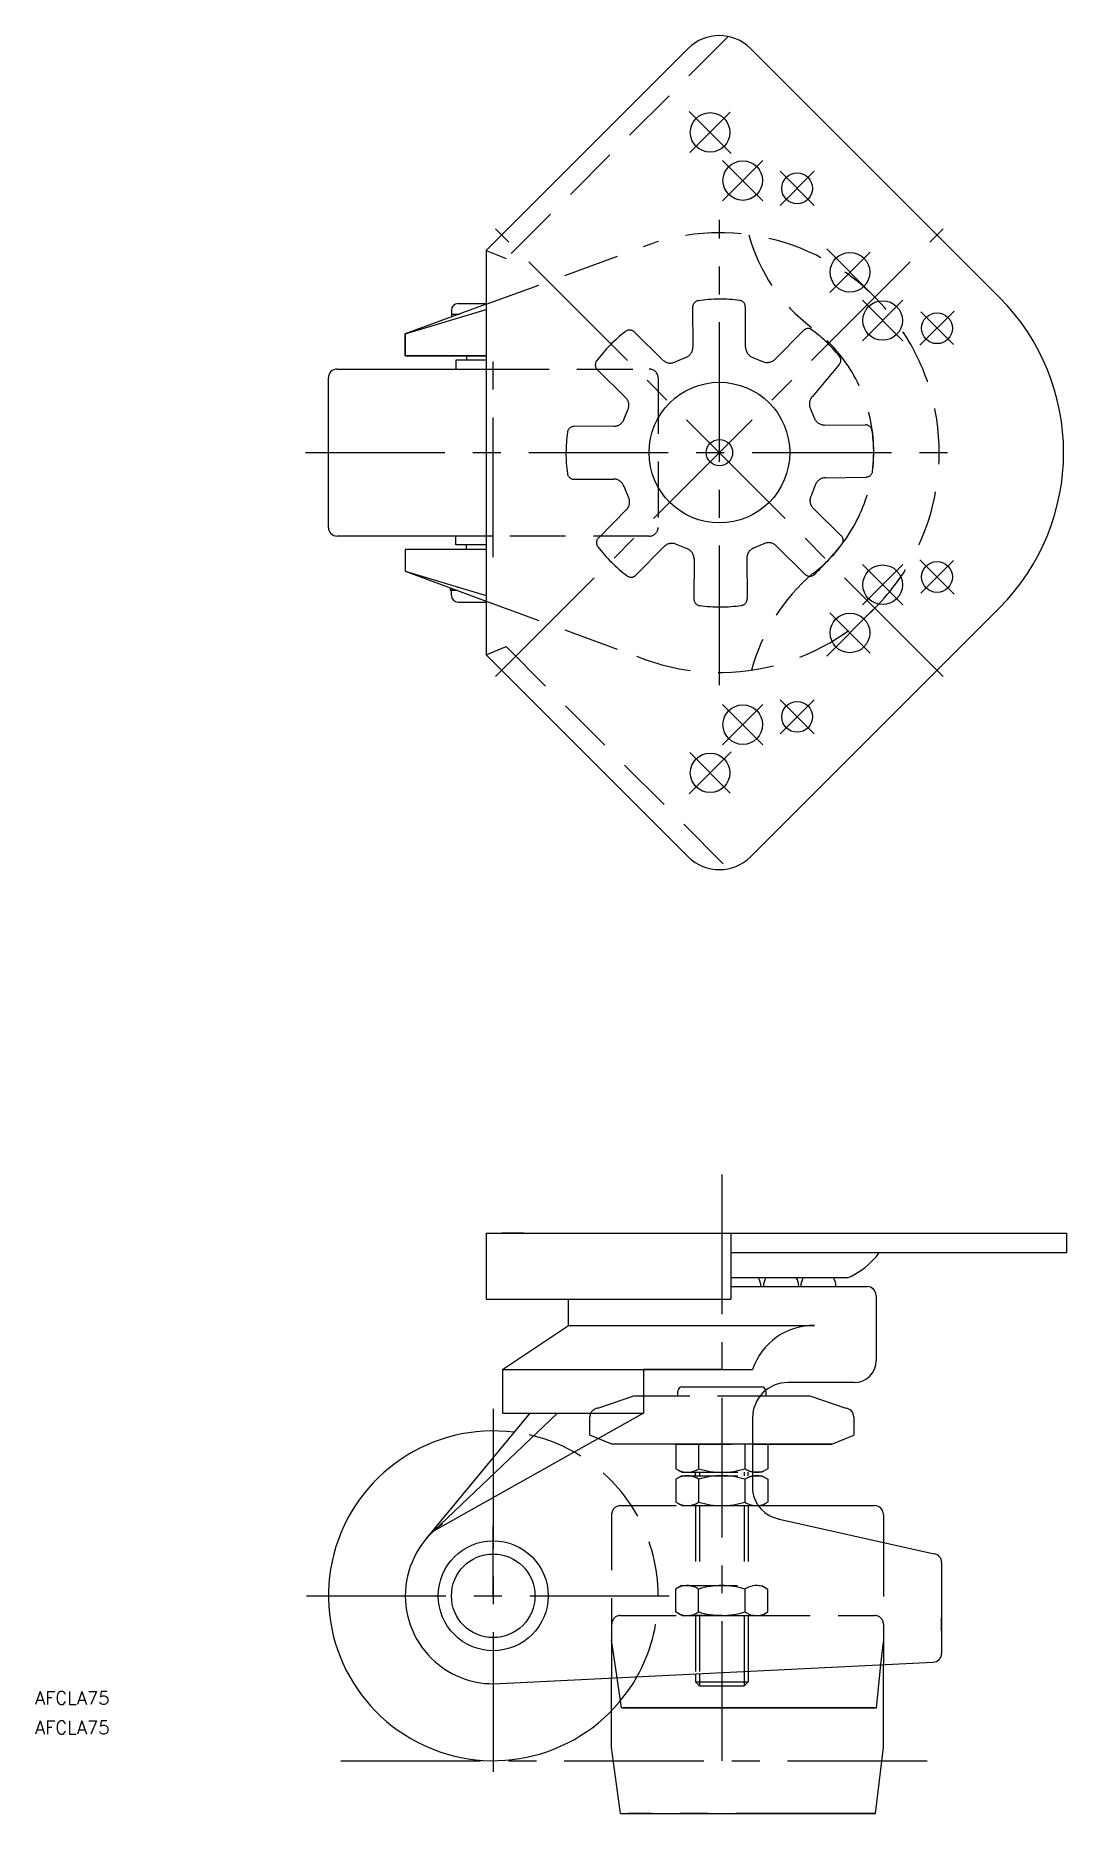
# Model space of a CAD drawing. Extents: x -104 to 130, y -50 to 355.
import ezdxf

# ---------------------------------------------------------------- set-up
doc = ezdxf.new("R2010")
doc.units = 0
for name, pattern in [('CENTER', [50.8, 31.75, -6.35, 6.35, -6.35]), ('DASHED', [19.05, 12.7, -6.35]), ('PHANTOM', [63.5, 31.75, -6.35, 6.35, -6.35, 6.35, -6.35])]:
    doc.linetypes.add(name, pattern=pattern)
doc.layers.get('0').update_dxf_attribs({"linetype": 'CONTINUOUS'})
doc.layers.add('CENTER', color=1, linetype='CENTER')
doc.styles.get("Standard").update_dxf_attribs({"font": 'txt.shx', "height": 3, "bigfont": 'bigfont.shx'})

# ---------------------------------------------------------------- blocks, each defined once
blk = doc.blocks.new('*U28')
at = {"color": 7, "linetype": 'CONTINUOUS'}
blk.add_text('AFCLA75', height=3, dxfattribs=at).set_placement((-104.23, -24.73))
blk = doc.blocks.new('*U29')
at = {"color": 7, "linetype": 'CONTINUOUS'}
blk.add_text('AFCLA75', height=3, dxfattribs=at).set_placement((-104.23, -31.45))

msp = doc.modelspace()

# ---------------------------------------------------------------- linework, layer by layer
at = {"color": 7, "linetype": 'CONTINUOUS'}
for p, q in [((44.38, 351.92), (-1.58, 305.96)), ((115.09, 295.36), (58.52, 351.92)), ((-1.58, 305.96), (-1.58, 214.04)), ((-1.58, 293.75), (-20, 287)), ((-20, 287), (-1.58, 292.54)), ((-9.5, 292.41), (-9.5, 290.81)), ((-9.5, 291.48), (-7.65, 291.48)), ((-8, 293.91), (-1.58, 293.93)), ((-20, 282), (-20, 287)), ((-20, 287), (-20, 282)), ((-1.58, 282), (-20, 282)), ((-20, 282), (-1.58, 282)), ((-1.58, 281), (-8.5, 281)), ((-8.5, 281), (-8.5, 279)), ((-6, 281), (-6, 282)), ((-37.5, 243), (-37.5, 277)), ((-35.5, 279), (0, 279)), ((0, 241), (-35.5, 241)), ((-8.5, 239), (-8.5, 241)), ((-1.58, 239), (-8.5, 239)), ((-6.17, 239), (-6.17, 238)), ((-1.58, 238), (-20, 238)), ((-20, 238), (-20, 233)), ((-1.58, 238), (-20, 238)), ((-20, 238), (-20, 233)), ((-20, 233), (-1.58, 226.23)), ((-20, 233), (-1.58, 227.47)), ((-9.72, 228.98), (-9.72, 229.21)), ((-9.72, 228.63), (-9.72, 228.98)), ((-9.72, 228.98), (-9.1, 228.98)), ((-8.15, 228.63), (-9.72, 228.63)), ((-9.5, 227.5), (-9.5, 228.63)), ((-8, 226), (-1.58, 225.98)), ((58.52, 168.08), (115.09, 224.64)), ((-1.58, 214.04), (44.38, 168.08)), ((-1.58, 82.5), (97, 82.5)), ((-1.58, 82.5), (-1.58, 79)), ((-1.58, 82.5), (-1.58, 67.5)), ((7, 82.5), (1.95, 82.5)), ((54.03, 82.5), (54.03, 67.5)), ((97, 82.5), (130.39, 82.5)), ((130.39, 82.5), (130.39, 78)), ((130.39, 78), (54.03, 78)), ((80.58, 72.3), (54.03, 72.3)), ((54.03, 70.32), (85.07, 70.32)), ((-1.58, 67.5), (54.03, 67.5)), ((17.11, 61.5), (17.11, 67.5)), ((87.11, 68.32), (87.11, 53.5)), ((2.11, 51.5), (17.11, 61.5)), ((17.11, 61.5), (17.11, 61.5)), ((17.11, 61.5), (73.1, 61.5)), ((2.11, 51.5), (2.11, 41.5)), ((2.11, 51.5), (59, 51.5)), ((35.16, 51.5), (34.16, 51.5)), ((34.16, 51.5), (34.16, 41.57)), ((52.16, 51.5), (35.16, 51.5)), ((42, 45.5), (42, 46.5)), ((43, 47.5), (61, 47.5)), ((60.76, 45.5), (62, 45.5)), ((60.76, 45.5), (72, 45.5)), ((62, 46.5), (62, 45.5)), ((82.11, 48.5), (67, 48.5)), ((72, 45.5), (80.2, 42.68)), ((-15.15, 13.06), (8.4, 41.57)), ((14.65, 41.57), (-13.58, 14.69)), ((34.16, 41.57), (-13.58, 14.69)), ((2.11, 41.57), (34.16, 41.57)), ((59, 40.5), (59, 23.87)), ((82, 40.69), (82, 36.5)), ((77, 34.5), (82, 36.5)), ((77, 34.5), (27, 34.5)), ((52, 34.5), (43, 34.5)), ((77, 34.5), (59, 34.5)), ((59, 34.5), (77, 34.5)), ((59, 34.5), (62.5, 34.5)), ((62.5, 34.5), (62.5, 28.91)), ((62.5, 28.91), (61.09, 28.1)), ((61.09, 28.1), (59, 28.1)), ((59, 27.3), (61.09, 27.3)), ((61.09, 27.3), (62.5, 26.49)), ((62.5, 26.49), (62.5, 21.31)), ((60.27, 20.5), (86.75, 20.5)), ((62.5, 21.31), (61.09, 20.5)), ((64.75, 17.52), (100.3, 9.57)), ((88.75, 18.5), (88.75, 12.54)), ((102, 7.59), (102, -4)), ((102, -4), (102, -13.1)), ((51.98, -4.48), (45.98, -4.48)), ((102, -8), (102, -5)), ((0, -20), (100.1, -15.09)), ((87.16, -25.5), (88.2, -15.68)), ((28.92, -23.89), (28.17, -18.62)), ((46, -17.75), (46, -19.54)), ((46, -19.54), (58, -19.54)), ((46.95, -20.48), (46, -19.54)), ((46.95, -17.7), (46.95, -20.48)), ((57.05, -17.2), (57.05, -20.48)), ((57.05, -20.48), (58, -19.54)), ((58, -17.16), (58, -19.54)), ((29.15, -25.5), (28.92, -23.89)), ((46.95, -20.48), (57.05, -20.48)), ((29.15, -25.5), (87.16, -25.5)), ((86.75, -25.5), (29.56, -25.5)), ((28.94, -49.5), (86.94, -49.5))]:
    msp.add_line(p, q, dxfattribs=at)
at = {"color": 3, "linetype": 'DASHED'}
for p, q in [((53.47, 354.65), (2.94, 304.12)), ((-1.58, 293.75), (36.74, 307.79)), ((-1.58, 305.96), (2.94, 304.12)), ((45.35, 293.06), (45.4, 283.98)), ((57.4, 283.98), (57.35, 293.13)), ((32.08, 287.45), (38.54, 281.09)), ((70.56, 287.77), (64.11, 281.24)), ((41.39, 280.62), (43.74, 281.61)), ((59.07, 281.64), (61.26, 280.74)), ((78.72, 280.03), (72.63, 272.79)), ((0, 279), (35.5, 279)), ((30.12, 272.54), (23.67, 278.89)), ((37.5, 277), (37.5, 243)), ((29.78, 267.65), (30.63, 269.7)), ((72.16, 269.95), (73.02, 267.91)), ((27.44, 265.99), (18.35, 265.94)), ((75.38, 266.28), (84.67, 266.34)), ((18.35, 253.94), (27.38, 253.99)), ((30.77, 249.88), (29.75, 252.32)), ((73.24, 252.58), (72.29, 250.2)), ((75.6, 254.28), (84.84, 254.45)), ((30.3, 247.03), (23.91, 240.56)), ((72.8, 247.36), (79.17, 241.08)), ((35.5, 241), (0, 241)), ((38.85, 238.61), (32.43, 232.11)), ((44, 238.18), (41.69, 239.11)), ((61.53, 239.26), (59.22, 238.28)), ((64.38, 238.8), (70.97, 232.31)), ((45.69, 235.83), (45.66, 226.69)), ((57.69, 235.97), (57.75, 226.74)), ((59.22, 238.28), (59.33, 238.33)), ((-1.58, 226.23), (35.02, 212.78)), ((-1.58, 214.04), (2.94, 215.88)), ((2.94, 215.88), (53.47, 165.35)), ((23.8, 42.68), (32, 45.5)), ((32, 45.5), (60.76, 45.5)), ((22, 36.5), (22, 40.69)), ((27, 34.5), (22, 36.5)), ((59, 34.5), (27, 34.5)), ((41.5, 34.5), (41.5, 28.91)), ((41.5, 34.5), (59, 34.5)), ((46.75, 28.91), (46.75, 34.5)), ((57.25, 34.5), (57.25, 28.91)), ((42.91, 28.1), (41.5, 28.91)), ((42.91, 27.3), (41.5, 26.49)), ((41.5, 26.49), (41.5, 21.31)), ((42.91, 28.1), (59, 28.1)), ((42.91, 27.3), (59, 27.3)), ((46, 27.3), (46, 28.1)), ((46.75, 21.31), (46.75, 26.49)), ((46.95, 28.1), (46.95, 27.3)), ((57.05, 28.1), (57.05, 27.3)), ((57.25, 26.49), (57.25, 21.31)), ((58, 27.3), (58, 28.1)), ((28.94, 20.5), (60.27, 20.5)), ((42.91, 20.5), (41.5, 21.31)), ((42.91, 20.5), (60.27, 20.5)), ((46, 20.5), (46, 2.32)), ((46.95, 20.5), (46.95, 2.32)), ((57.05, 20.5), (57.05, 2.32)), ((58, 20.5), (58, 2.32)), ((26.94, 18.5), (26.94, -10)), ((88.75, 12.54), (88.75, -10.5)), ((42.89, 2.32), (41.48, 1.51)), ((41.48, 1.51), (41.48, -3.67)), ((42.89, 2.32), (61.07, 2.32)), ((46.73, -3.67), (46.73, 1.51)), ((57.23, 1.51), (57.23, -3.67)), ((61.07, 2.32), (62.48, 1.51)), ((62.48, -3.67), (62.48, 1.51)), ((42.89, -4.48), (41.48, -3.67)), ((61.07, -4.48), (62.48, -3.67)), ((28.94, -4.48), (59.43, -4.48)), ((42.89, -4.48), (61.07, -4.48)), ((46, -4.48), (46, -17.75)), ((46.95, -4.48), (46.95, -17.7)), ((57.05, -4.48), (57.05, -17.2)), ((58, -4.48), (58, -17.16)), ((59.43, -4.48), (86.75, -4.48)), ((28.17, -18.62), (26.94, -10)), ((88.2, -15.68), (88.75, -10.5))]:
    msp.add_line(p, q, dxfattribs=at)
at = {"color": 3, "linetype": 'PHANTOM'}
for p, q in [((26.94, -6.48), (26.94, -18.59)), ((88.75, -6.48), (88.75, -15.74)), ((88.77, -21), (88.75, -15.74)), ((26.94, -23.67), (26.94, -18.59)), ((26.94, -34.5), (26.94, -23.67)), ((88.77, -34.5), (88.77, -21)), ((28.94, -49.5), (26.94, -34.5)), ((86.94, -49.5), (88.77, -34.5)), ((86.94, -49.5), (30.7, -49.5))]:
    msp.add_line(p, q, dxfattribs=at)
at = {"color": 7, "linetype": 'CONTINUOUS'}
for centre, radius in [((49.33, 332.83), 4.5), ((56.76, 321.87), 4.5), ((69.13, 320.1), 3.5), ((81.15, 301.01), 4.5), ((88.58, 290.05), 4.5), ((100.95, 288.28), 3.5), ((51.45, 260), 16), ((51.45, 260), 3), ((100.95, 231.72), 3.5), ((88.58, 229.95), 4.5), ((81.15, 218.99), 4.5), ((56.76, 198.13), 4.5), ((69.13, 199.9), 3.5), ((49.33, 187.17), 4.5), ((0, 0), 12.5), ((0, 0), 9.5)]:
    msp.add_circle(centre, radius, dxfattribs=at)
for centre, radius, start, end in [((51.45, 344.85), 10, 45, 135), ((79.74, 260), 50, 315, 45), ((-8, 292.41), 1.5, 90.1567, 180), ((-35.5, 277), 2, 90, 180), ((-35.5, 243), 2, 180, 270), ((-8, 227.5), 1.5, 180, 269.8233), ((51.45, 175.15), 10, 225, 315), ((73.79, 88.36), 17.43, 292.9358, 323.5564), ((56.89, 70.32), 4, 0, 30), ((65.48, 70.32), 4, 150, 180), ((65.48, 70.32), 4, 0, 30), ((73.96, 70.32), 4, 150, 180), ((73.96, 70.32), 4, 0, 30), ((85.07, 68.32), 2, 0, 90), ((72.93, 46.8), 14.7, 89.3118, 161.3657), ((82.11, 53.5), 5, 270, 0), ((43, 46.5), 1, 90, 180), ((67, 40.5), 8, 90, 180), ((61, 46.5), 1, 0, 90), ((80, 40.69), 2, 0, 84.2894), ((0.02, 0), 37.5, 82.6956, 330.6201), ((59.87, 32.75), 4.65, 259.1495, 295.6158), ((59.87, 22.65), 4.65, 64.3842, 100.8505), ((66.29, 24.69), 7.34, 186.365, 259.5559), ((59.87, 25.15), 4.65, 274.6993, 295.6158), ((86.75, 18.5), 2, 360, 90), ((0, 0), 20, 125.243, 228.3283), ((100, 7.59), 2, 0, 81.3857), ((0, 0), 20, 228.3283, 272.9666), ((100, -13.1), 2, 272.8064, 0)]:
    msp.add_arc(centre, radius, start, end, dxfattribs=at)
at = {"color": 3, "linetype": 'DASHED'}
for centre, radius, start, end in [((51.45, 260), 50, 247.8364, 107.1113), ((96.15, 319.87), 39.38, 195.2155, 232.8716), ((46.85, 293.07), 1.5, 98.0639, 180.3441), ((51.55, 259.9), 35, 82.6243, 98.0639), ((55.85, 293.12), 1.5, 0.3441, 82.6243), ((51.55, 259.9), 35, 127.7662, 143.2057), ((31.03, 286.38), 1.5, 45.4406, 127.7662), ((71.62, 286.72), 1.5, 53.181, 135.3441), ((53.4, 261.59), 32.49, 38.773, 54.6855), ((51.68, 260.42), 34.86, 322.4303, 53.5656), ((42.9, 283.96), 2.5, 289.5869, 0.3441), ((59.9, 284), 2.5, 180.3441, 250.6441), ((24.72, 279.96), 1.5, 143.2057, 225.4406), ((40.3, 282.87), 2.5, 225.4406, 295.9371), ((62.33, 283), 2.5, 244.749, 315.3441), ((77.56, 280.99), 1.5, 319.9337, 39.0368), ((35.5, 277), 2, 0, 90), ((28.36, 270.76), 2.5, 334.8795, 45.4406), ((74.41, 271.04), 2.5, 135.3441, 205.8065), ((27.43, 268.49), 2.5, 270.3441, 340.3979), ((75.37, 268.78), 2.5, 200.2903, 270.3441), ((51.55, 259.9), 35, 172.2127, 187.6526), ((18.36, 264.44), 1.5, 90.3441, 172.2127), ((84.67, 264.83), 1.5, 8.4755, 90.3441), ((51.55, 259.9), 35, 353.2299, 8.4755), ((18.35, 255.44), 1.5, 187.6526, 270.3441), ((84.81, 255.95), 1.5, 271.0433, 353.2299), ((27.4, 251.51), 2.48, 19.2607, 90.4898), ((75.61, 251.78), 2.5, 90.3441, 161.3464), ((28.52, 248.78), 2.5, 315.3441, 25.9393), ((74.55, 249.14), 2.5, 154.9441, 225.4406), ((35.5, 243), 2, 270, 0), ((24.97, 239.5), 1.5, 135.3441, 217.5072), ((51.55, 259.9), 35, 217.5072, 232.9468), ((40.63, 236.85), 2.5, 64.8817, 135.3441), ((62.63, 237.02), 2.5, 45.4406, 116.0017), ((51.4, 260.32), 35.06, 307.4463, 322.7539), ((14.77, 292.25), 83.6, 314.0861, 320.5309), ((78.12, 240.01), 1.5, 322.7539, 45.4406), ((43.19, 235.81), 2.5, 0.3441, 71.1014), ((60.19, 235.98), 2.5, 110.0441, 180.3441), ((31.36, 233.16), 1.5, 232.9468, 315.3441), ((101.67, 198.74), 44.52, 130.5718, 164.632), ((72.02, 233.38), 1.5, 225.4406, 307.6755), ((47.16, 226.69), 1.5, 179.8315, 262.4831), ((56.25, 226.73), 1.5, 278.0639, 0.3441), ((51.55, 259.9), 35, 262.4831, 278.0639), ((24, 40.69), 2, 95.7106, 180), ((0.02, 0), 37.5, 330.6201, 82.6956), ((44.12, 32.75), 4.65, 244.3842, 304.3842), ((52, 45.47), 17.37, 252.412, 287.588), ((59.87, 32.75), 4.65, 235.6158, 259.1495), ((44.12, 22.65), 4.65, 55.6158, 115.6158), ((52, 9.93), 17.37, 72.412, 107.588), ((59.87, 22.65), 4.65, 100.8505, 124.3842), ((28.94, 18.5), 2, 90, 180), ((44.12, 25.15), 4.65, 244.3842, 304.3842), ((52, 37.87), 17.37, 252.412, 287.588), ((59.87, 25.15), 4.65, 235.6158, 274.6993), ((44.11, -2.33), 4.65, 55.6158, 115.6158), ((51.98, -15.05), 17.37, 72.412, 107.588), ((59.86, -2.33), 4.65, 64.3842, 124.3842), ((44.11, 0.17), 4.65, 244.3842, 304.3842), ((51.98, 12.9), 17.37, 252.412, 287.588), ((59.86, 0.17), 4.65, 235.6158, 295.6158), ((28.94, -6.48), 2, 90, 180), ((86.75, -6.48), 2, 360, 90)]:
    msp.add_arc(centre, radius, start, end, dxfattribs=at)
at = {"layer": 'CENTER', "color": 1, "linetype": 'CENTER'}
for p, q in [((44.56, 337.6), (54.1, 328.06)), ((53.93, 337.43), (44.73, 328.24)), ((52.16, 326.47), (61.35, 317.28)), ((61.35, 326.47), (52.16, 317.28)), ((65.24, 323.99), (73.02, 316.21)), ((73.02, 323.99), (65.24, 316.21)), ((51.45, 207.09), (51.45, 312.91)), ((102.36, 209.09), (0.54, 310.91)), ((0.54, 209.09), (102.36, 310.91)), ((75.85, 306.32), (86.45, 295.71)), ((85.75, 305.61), (76.55, 296.42)), ((83.98, 294.65), (93.17, 285.46)), ((93.17, 294.65), (83.98, 285.46)), ((104.84, 292.17), (97.06, 284.4)), ((97.24, 292), (104.66, 284.57)), ((0, 236.24), (0, 283.76)), ((-42.73, 260), (106.9, 260)), ((93.17, 225.35), (83.98, 234.54)), ((83.98, 225.35), (93.17, 234.54)), ((104.84, 227.83), (97.06, 235.6)), ((97.24, 228), (104.66, 235.43)), ((75.85, 213.68), (86.45, 224.29)), ((85.75, 214.39), (76.55, 223.58)), ((61.35, 193.53), (52.16, 202.72)), ((52.16, 193.53), (61.35, 202.72)), ((65.24, 196.01), (73.02, 203.79)), ((73.02, 196.01), (65.24, 203.79)), ((44.56, 182.4), (54.1, 191.94)), ((53.93, 182.57), (44.73, 191.76)), ((52, 95.82), (52, -42.5)), ((0, 42.52), (0, -42.5)), ((0, 0), (0, 15.78)), ((-42.5, 0), (42.43, 0)), ((-34.64, -37.5), (103.64, -37.5))]:
    msp.add_line(p, q, dxfattribs=at)

# ---------------------------------------------------------------- block references
at = {"color": 7, "linetype": 'CONTINUOUS'}
for name in ['*U28', '*U29']:
    msp.add_blockref(name, (0, 0), dxfattribs=at)

doc.saveas('drawing.dxf')
